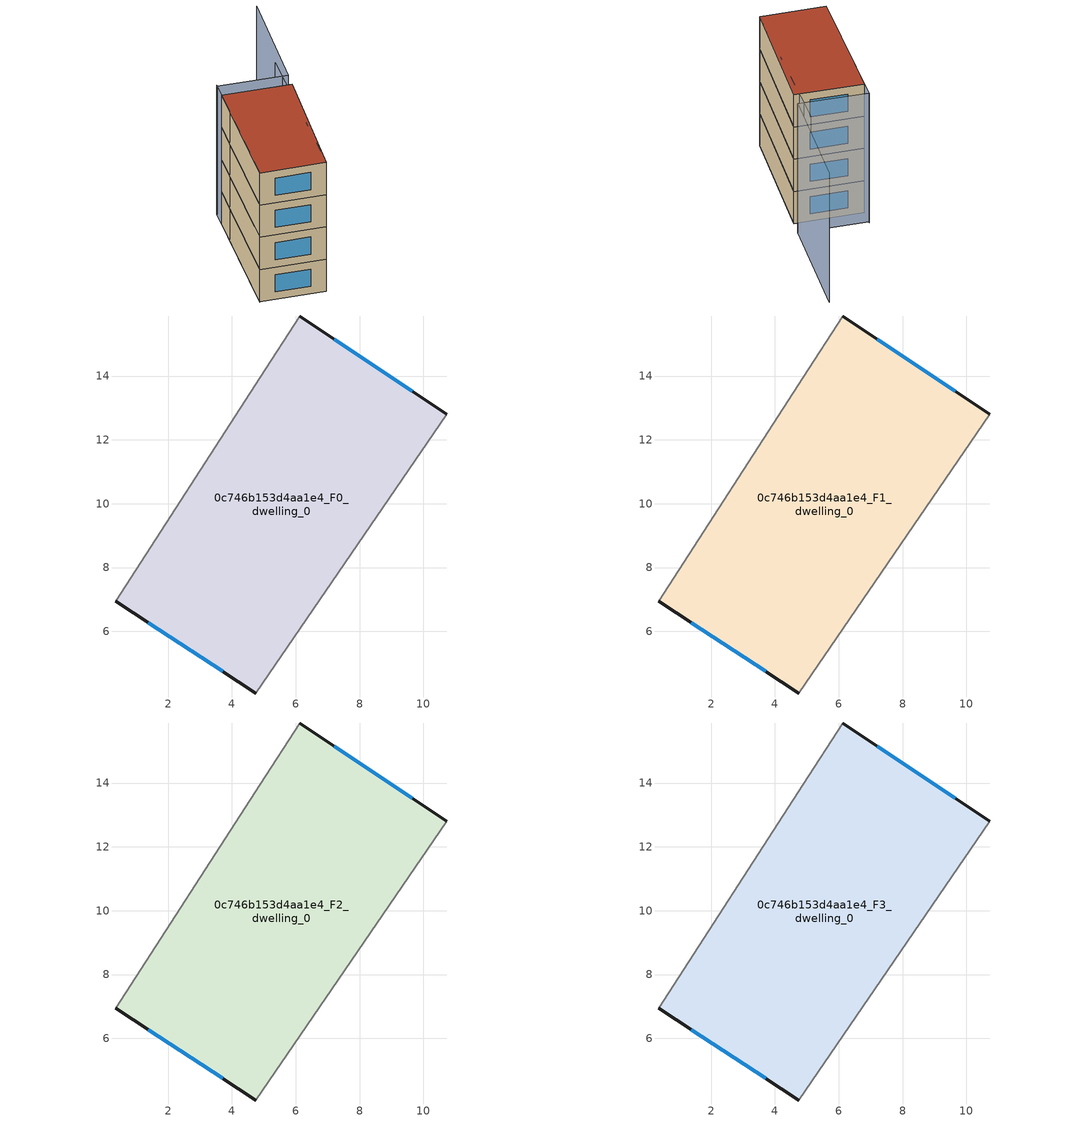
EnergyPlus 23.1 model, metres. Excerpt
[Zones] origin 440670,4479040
0c746b153d4aa1e4_F0_dwelling_0
 floor ground (EU_floor_Construction): 10.73,12.8 4.75,4.07 0.36,6.95 4.89,13.96 6.13,15.88 z0
 wall outside (EU_wall_Construction): 0.36,6.95 4.75,4.07 / 10.73,12.8 6.13,15.88 z0:3
 wall adiabatic (EU_wall_Construction): 4.75,4.07 10.73,12.8 / 6.13,15.88 4.89,13.96 0.36,6.95 z0:3
 window (EU_Window_Construction): 1.39,6.27 3.72,4.74 / 9.66,13.52 7.21,15.16 z0.7:2.3
0c746b153d4aa1e4_F1_dwelling_0
 floor to 0c746b153d4aa1e4_F0_dwelling_0 (EU_floor_Construction): 10.73,12.8 4.75,4.07 0.36,6.95 4.89,13.96 6.13,15.88 z3
 wall outside (EU_wall_Construction): 0.36,6.95 4.75,4.07 / 10.73,12.8 6.13,15.88 z3:6
 wall adiabatic (EU_wall_Construction): 4.75,4.07 10.73,12.8 / 6.13,15.88 4.89,13.96 0.36,6.95 z3:6
 window (EU_Window_Construction): 1.39,6.27 3.72,4.74 / 9.66,13.52 7.21,15.16 z3.7:5.3
0c746b153d4aa1e4_F2_dwelling_0
 floor to 0c746b153d4aa1e4_F1_dwelling_0 (EU_floor_Construction): 10.73,12.8 4.75,4.07 0.36,6.95 4.89,13.96 6.13,15.88 z6
 wall outside (EU_wall_Construction): 0.36,6.95 4.75,4.07 / 10.73,12.8 6.13,15.88 z6:9
 wall adiabatic (EU_wall_Construction): 4.75,4.07 10.73,12.8 / 6.13,15.88 4.89,13.96 0.36,6.95 z6:9
 window (EU_Window_Construction): 1.39,6.27 3.72,4.74 / 9.66,13.52 7.21,15.16 z6.7:8.3
0c746b153d4aa1e4_F3_dwelling_0
 floor to 0c746b153d4aa1e4_F2_dwelling_0 (EU_floor_Construction): 10.73,12.8 4.75,4.07 0.36,6.95 4.89,13.96 6.13,15.88 z9
 wall outside (EU_wall_Construction): 0.36,6.95 4.75,4.07 / 10.73,12.8 6.13,15.88 z9:12
 wall adiabatic (EU_wall_Construction): 4.75,4.07 10.73,12.8 / 6.13,15.88 4.89,13.96 0.36,6.95 z9:12
 window (EU_Window_Construction): 1.39,6.27 3.72,4.74 / 9.66,13.52 7.21,15.16 z9.7:11.3
 roof outside (EU_roof_Construction): 4.75,4.07 10.73,12.8 6.13,15.88 4.89,13.96 0.36,6.95 z12
shading: 4.75,4.07 12.01,15.6 / 6.87,17.01 0.36,6.94 / 16.67,21.61 11.42,13.81 / 11.42,13.81 6.78,16.93 z0:12
[Building]
EU S2 Campaign: North Axis=0; Terrain=City; Solar Distribution=FullExterior
[Site:Location]
Madrid: Latitude=40.5; Longitude=-3.5; Time Zone=1; Elevation=609
[SizingPeriod:WeatherFileDays]
AnnualSizingPeriod: Begin Month=1; Begin Day of Month=1; End Month=12; End Day of Month=31; Day of Week for Start Day=Monday; Use Weather File Daylight Saving Period=No; Use Weather File Rain and Snow Indicators=No
[MATERIAL]
EU_InternalMass_Material: Roughness=MediumRough; Thickness=0.1; Conductivity=1; Density=1800; Specific Heat=900; Thermal Absorptance=0.9; Solar Absorptance=0.7; Visible Absorptance=0.7
[MATERIAL:NOMASS] Roughness=MediumRough; Thermal Absorptance=0.9; Solar Absorptance=0.7; Visible Absorptance=0.7
Name | Thermal Resistance
EU_wall_NoMass | 0.419739
EU_roof_NoMass | 0.352165
EU_floor_NoMass | 0.608284
[WINDOWMATERIAL:SIMPLEGLAZINGSYSTEM]
EU_Window_SimpleGlazing: UFactor=4.8352; Solar Heat Gain Coefficient=0.85; Visible Transmittance=0.85
[CONSTRUCTION]
EU_wall_Construction: EU_wall_NoMass
EU_roof_Construction: EU_roof_NoMass
EU_floor_Construction: EU_floor_NoMass
EU_Window_Construction: EU_Window_SimpleGlazing
EU_InternalMass_Construction: EU_InternalMass_Material
[ZONE] Type=1; Multiplier=1; Ceiling Height=autocalculate; Volume=171.59; Floor Area=autocalculate; Part of Total Floor Area=Yes
0c746b153d4aa1e4_F0_dwelling_0; 0c746b153d4aa1e4_F1_dwelling_0; 0c746b153d4aa1e4_F2_dwelling_0; 0c746b153d4aa1e4_F3_dwelling_0
[INTERNALMASS] Construction=EU_InternalMass_Construction; Surface Area=57.1965
Name | Zone or ZoneList
0c746b153d4aa1e4_F0_dwelling_0_EU_InternalMass | 0c746b153d4aa1e4_F0_dwelling_0
0c746b153d4aa1e4_F1_dwelling_0_EU_InternalMass | 0c746b153d4aa1e4_F1_dwelling_0
0c746b153d4aa1e4_F2_dwelling_0_EU_InternalMass | 0c746b153d4aa1e4_F2_dwelling_0
0c746b153d4aa1e4_F3_dwelling_0_EU_InternalMass | 0c746b153d4aa1e4_F3_dwelling_0
[OTHEREQUIPMENT] Fuel Type=Electricity; Design Level Calculation Method=Watts/Area; Power per Zone Floor Area=1; Fraction Latent=0; Fraction Radiant=0; Fraction Lost=0; Carbon Dioxide Generation Rate=0; EndUse Subcategory=EU_Step8_InternalGains
Name | Zone or ZoneList or Space or SpaceList | Schedule
EU_Step8_InternalGain_0c746b153d4aa1e4_F0_dwelling_0_f000 | 0c746b153d4aa1e4_F0_dwelling_0 | EU_Step8_GainSchedule_0c746b153d4aa1e4_F0_dwelling_0_f000
EU_Step8_InternalGain_0c746b153d4aa1e4_F1_dwelling_0_f000 | 0c746b153d4aa1e4_F1_dwelling_0 | EU_Step8_GainSchedule_0c746b153d4aa1e4_F1_dwelling_0_f000
EU_Step8_InternalGain_0c746b153d4aa1e4_F2_dwelling_0_f000 | 0c746b153d4aa1e4_F2_dwelling_0 | EU_Step8_GainSchedule_0c746b153d4aa1e4_F2_dwelling_0_f000
EU_Step8_InternalGain_0c746b153d4aa1e4_F3_dwelling_0_f000 | 0c746b153d4aa1e4_F3_dwelling_0 | EU_Step8_GainSchedule_0c746b153d4aa1e4_F3_dwelling_0_f000
[ZONEVENTILATION:DESIGNFLOWRATE] Schedule=EU_AlwaysOn; Design Flow Rate Calculation Method=AirChanges/Hour; Air Changes per Hour=0.703302; Ventilation Type=Natural; Fan Pressure Rise=0; Fan Total Efficiency=1; Constant Term Coefficient=1; Temperature Term Coefficient=0; Velocity Term Coefficient=0; Velocity Squared Term Coefficient=0; Minimum Indoor Temperature=-100; Maximum Indoor Temperature=100; Delta Temperature=-100; Minimum Outdoor Temperature=-100; Maximum Outdoor Temperature=100; Maximum Wind Speed=40
Name | Zone or ZoneList or Space or SpaceList
EU_ConstantAir_0c746b153d4aa1e4_F0_dwelling_0 | 0c746b153d4aa1e4_F0_dwelling_0
EU_ConstantAir_0c746b153d4aa1e4_F1_dwelling_0 | 0c746b153d4aa1e4_F1_dwelling_0
EU_ConstantAir_0c746b153d4aa1e4_F2_dwelling_0 | 0c746b153d4aa1e4_F2_dwelling_0
EU_ConstantAir_0c746b153d4aa1e4_F3_dwelling_0 | 0c746b153d4aa1e4_F3_dwelling_0
[HVACTEMPLATE:THERMOSTAT] Constant Heating Setpoint=20; Constant Cooling Setpoint=50
EU_HeatOnly_0c746b153d4aa1e4_F0_dwelling_0; EU_HeatOnly_0c746b153d4aa1e4_F1_dwelling_0; EU_HeatOnly_0c746b153d4aa1e4_F2_dwelling_0; EU_HeatOnly_0c746b153d4aa1e4_F3_dwelling_0
[HVACTEMPLATE:ZONE:IDEALLOADSAIRSYSTEM] System Availability Schedule=EU_AlwaysOn; Maximum Heating Supply Air Temperature=50; Minimum Cooling Supply Air Temperature=13; Maximum Heating Supply Air Humidity Ratio=0.0156; Minimum Cooling Supply Air Humidity Ratio=0.0077; Heating Limit=NoLimit; Cooling Limit=NoLimit; Heating Availability Schedule=EU_AlwaysOn; Cooling Availability Schedule=EU_CoolingOff; Dehumidification Control Type=ConstantSensibleHeatRatio; Cooling Sensible Heat Ratio=0.7; Dehumidification Setpoint=60; Humidification Control Type=None; Humidification Setpoint=30; Outdoor Air Method=None; Outdoor Air Flow Rate per Person=0.00944; Outdoor Air Flow Rate per Zone Floor Area=0; Outdoor Air Flow Rate per Zone=0; Demand Controlled Ventilation Type=None; Outdoor Air Economizer Type=NoEconomizer; Heat Recovery Type=None; Sensible Heat Recovery Effectiveness=0.7; Latent Heat Recovery Effectiveness=0.65
Name | Template Thermostat
0c746b153d4aa1e4_F0_dwelling_0 | EU_HeatOnly_0c746b153d4aa1e4_F0_dwelling_0
0c746b153d4aa1e4_F1_dwelling_0 | EU_HeatOnly_0c746b153d4aa1e4_F1_dwelling_0
0c746b153d4aa1e4_F2_dwelling_0 | EU_HeatOnly_0c746b153d4aa1e4_F2_dwelling_0
0c746b153d4aa1e4_F3_dwelling_0 | EU_HeatOnly_0c746b153d4aa1e4_F3_dwelling_0
[SIZING:ZONE] Zone Cooling Design Supply Air Temperature Input Method=SupplyAirTemperature; Zone Cooling Design Supply Air Temperature=13; Zone Heating Design Supply Air Temperature Input Method=SupplyAirTemperature; Zone Heating Design Supply Air Temperature=50; Zone Cooling Design Supply Air Humidity Ratio=0.008; Zone Heating Design Supply Air Humidity Ratio=0.008; Cooling Design Air Flow Method=DesignDay; Cooling Design Air Flow Rate=0; Cooling Minimum Air Flow per Zone Floor Area=0.000762; Cooling Minimum Air Flow=0; Cooling Minimum Air Flow Fraction=0.2; Heating Design Air Flow Method=DesignDay; Heating Design Air Flow Rate=0; Heating Maximum Air Flow per Zone Floor Area=0.002032; Heating Maximum Air Flow=0.141576; Heating Maximum Air Flow Fraction=0.3; Account for Dedicated Outdoor Air System=No; Dedicated Outdoor Air System Control Strategy=NeutralSupplyAir; Dedicated Outdoor Air Low Setpoint Temperature for Design=autosize; Dedicated Outdoor Air High Setpoint Temperature for Design=autosize; Zone Load Sizing Method=Sensible Load Only No Latent Load; Zone Latent Cooling Design Supply Air Humidity Ratio Input Method=HumidityRatioDifference; Zone Cooling Design Supply Air Humidity Ratio Difference=0.005; Zone Latent Heating Design Supply Air Humidity Ratio Input Method=HumidityRatioDifference; Zone Humidification Design Supply Air Humidity Ratio Difference=0.005
0c746b153d4aa1e4_F0_dwelling_0; 0c746b153d4aa1e4_F1_dwelling_0; 0c746b153d4aa1e4_F2_dwelling_0; 0c746b153d4aa1e4_F3_dwelling_0
[SCHEDULE:CONSTANT]
Name | Hourly Value
EU_AlwaysOn | 1
EU_CoolingOff | 0
[SCHEDULE:FILE] Column Number=1; Rows to Skip at Top=0; Number of Hours of Data=8760; Column Separator=Comma; Interpolate to Timestep=No; Minutes per Item=60; Adjust Schedule for Daylight Savings=Yes
Name | File
EU_Step8_GainSchedule_0c746b153d4aa1e4_F0_dwelling_0_f000 | ../../schedules/0c746b153d4aa1e4/0c746b153d4aa1e4_F0_dwelling_0_f000_gain.csv
EU_Step8_GainSchedule_0c746b153d4aa1e4_F1_dwelling_0_f000 | ../../schedules/0c746b153d4aa1e4/0c746b153d4aa1e4_F1_dwelling_0_f000_gain.csv
EU_Step8_GainSchedule_0c746b153d4aa1e4_F2_dwelling_0_f000 | ../../schedules/0c746b153d4aa1e4/0c746b153d4aa1e4_F2_dwelling_0_f000_gain.csv
EU_Step8_GainSchedule_0c746b153d4aa1e4_F3_dwelling_0_f000 | ../../schedules/0c746b153d4aa1e4/0c746b153d4aa1e4_F3_dwelling_0_f000_gain.csv
